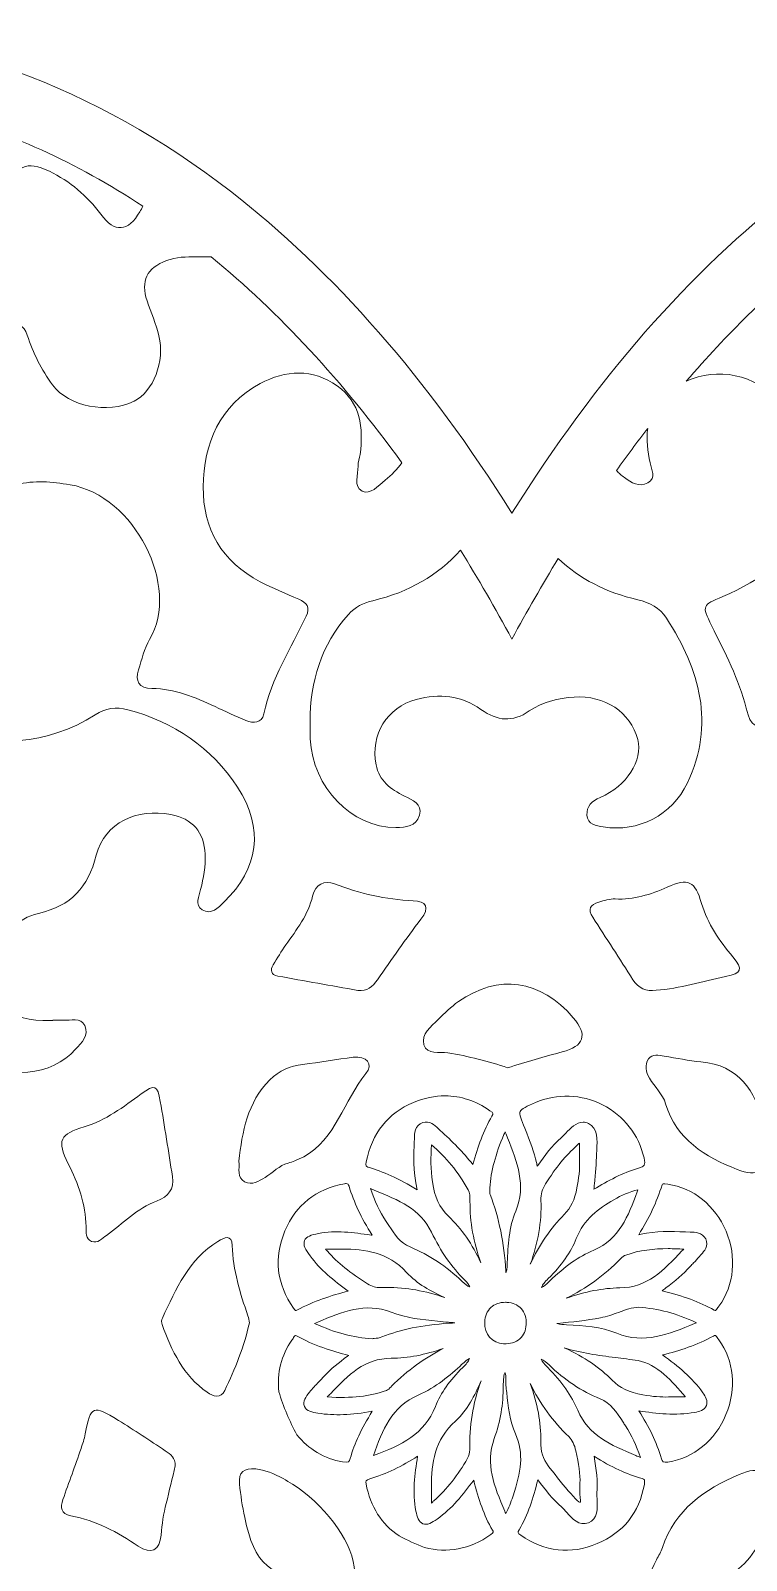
# Model space of a CAD drawing. Extents: x 16 to 8959, y -909 to -91.
# Drawn here: x 3779.8 to 4006.2, y -576.1 to -91.8 of the extents above; entities that cross this region are included whole.
import ezdxf

# ---------------------------------------------------------------- set-up
doc = ezdxf.new("R2010")
doc.units = 0
doc.header["$MEASUREMENT"] = 0
doc.layers.add('Layer 1', color=7, linetype='Continuous')

msp = doc.modelspace()

# ---------------------------------------------------------------- linework, layer by layer
at = {"layer": 'Layer 1', "lineweight": 0}
for points, knots in [([(4355.48, -226.33), (4337.85, -186.9), (4310.75, -153.49), (4277.11, -129.71), (4242.04, -104.91), (4201.53, -91.8), (4159.95, -91.8), (4112.05, -91.8), (4064.03, -109.39), (4021.06, -142.66), (3988.36, -167.98), (3958.49, -202.19), (3932, -244.61), (3905.52, -202.2), (3875.66, -168), (3842.95, -142.67), (3799.98, -109.4), (3751.95, -91.81), (3704.04, -91.8), (3662.47, -91.8), (3621.96, -104.91), (3586.9, -129.69), (3553.25, -153.47), (3526.15, -186.88), (3508.52, -226.31), (3487.14, -274.13), (3480.87, -327.84), (3490.41, -381.63), (3500.97, -441.15), (3529.77, -497.53), (3576, -549.22), (3729.89, -721.22), (3906.96, -885.08), (3908.74, -886.72), (3908.74, -886.72), (3932.01, -908.2), (3932.01, -908.2), (3932.01, -908.2), (3955.28, -886.71), (3955.28, -886.71), (3957.05, -885.08), (4134.13, -721.22), (4288.01, -549.22), (4334.24, -497.54), (4363.03, -441.16), (4373.59, -381.65), (4383.12, -327.86), (4376.86, -274.15), (4355.48, -226.33)], [0, 0, 0, 0, 1, 1, 1, 2, 2, 2, 3, 3, 3, 4, 4, 4, 5, 5, 5, 6, 6, 6, 7, 7, 7, 8, 8, 8, 9, 9, 9, 10, 10, 10, 11, 11, 11, 12, 12, 12, 13, 13, 13, 14, 14, 14, 15, 15, 15, 16, 16, 16, 16]), ([(3731.8, -129.86), (3739.51, -128.28), (3745.82, -124.52), (3750.12, -117.81), (3772.4, -123.61), (3794.33, -133.56), (3815.26, -147.41), (3814.97, -148), (3814.67, -148.58), (3814.34, -149.16), (3810.59, -155.53), (3806.38, -155.92), (3801.99, -149.97), (3797.63, -144.08), (3792.24, -139.54), (3785.71, -136.34), (3778.49, -132.79), (3774.85, -134.68), (3773, -142.61), (3771.72, -148.08), (3771.99, -153.62), (3771.8, -159.15), (3771.44, -169.67), (3766.57, -172.85), (3757.25, -168.12), (3743.42, -161.09), (3734.21, -149.78), (3728.68, -135.37), (3727.43, -132.12), (3728.12, -130.62), (3731.8, -129.86)], [0, 0, 0, 0, 1, 1, 1, 2, 2, 2, 3, 3, 3, 4, 4, 4, 5, 5, 5, 6, 6, 6, 7, 7, 7, 8, 8, 8, 9, 9, 9, 10, 10, 10, 10]), ([(3897.21, -228.66), (3895.74, -230.63), (3893.97, -232.48), (3891.88, -234.15), (3889.69, -235.91), (3887.33, -238.96), (3884.6, -237.57), (3881.79, -236.13), (3883.41, -232.4), (3883.34, -229.67), (3883.31, -228.44), (3883.82, -227.22), (3883.99, -225.98), (3885.11, -217.57), (3884.17, -209.54), (3876.75, -204.28), (3869.03, -198.82), (3860.41, -199.17), (3852.35, -203.58), (3839.58, -210.56), (3834.49, -222.5), (3834.36, -236.23), (3834.24, -249.48), (3840.28, -259.99), (3852.42, -266.29), (3856.38, -268.34), (3860.5, -270.09), (3864.6, -271.86), (3867.15, -272.96), (3868.28, -274.32), (3866.92, -277.22), (3862.14, -287.37), (3855.87, -296.87), (3853.54, -308.12), (3852.91, -311.16), (3850.24, -311.14), (3847.89, -310.21), (3844.57, -308.9), (3841.35, -307.34), (3838.12, -305.81), (3831.78, -302.81), (3825.29, -300.25), (3818.17, -300.08), (3813.88, -299.98), (3812.83, -297.8), (3813.94, -294.14), (3814.93, -290.9), (3815.7, -287.45), (3817.4, -284.59), (3827.31, -267.87), (3812.63, -238.97), (3792.25, -235.59), (3786.52, -234.64), (3780.94, -234.09), (3775.27, -235.58), (3760.89, -239.37), (3754.2, -252.02), (3759.29, -265.98), (3761.52, -272.1), (3766.8, -274.77), (3772.35, -277.09), (3773.93, -277.75), (3776.29, -277.9), (3776.36, -280.09), (3776.44, -282.54), (3774.37, -283.86), (3772.35, -284.64), (3762.1, -288.58), (3753.31, -284.93), (3745.51, -278.6), (3732.61, -268.11), (3728.68, -252.12), (3732.98, -236.04), (3736.38, -223.31), (3741.49, -211.83), (3750.34, -202.06), (3756.67, -195.07), (3764.13, -189.67), (3772.68, -185.71), (3775.76, -184.28), (3777.58, -184.79), (3778.72, -188.27), (3780.57, -193.89), (3783.16, -199.21), (3786.73, -203.98), (3791.86, -210.85), (3804.06, -213.27), (3812.52, -209.13), (3818.54, -206.19), (3822.38, -196.44), (3820.37, -188.49), (3819.41, -184.69), (3817.88, -181.04), (3816.61, -177.32), (3814.51, -171.14), (3816.56, -166.94), (3822.72, -164.63), (3825.8, -163.48), (3829, -163.39), (3832.23, -163.43), (3833.79, -163.44), (3835.35, -163.44), (3836.91, -163.44), (3858.38, -181.06), (3878.52, -202.86), (3897.21, -228.66)], [0, 0, 0, 0, 1, 1, 1, 2, 2, 2, 3, 3, 3, 4, 4, 4, 5, 5, 5, 6, 6, 6, 7, 7, 7, 8, 8, 8, 9, 9, 9, 10, 10, 10, 11, 11, 11, 12, 12, 12, 13, 13, 13, 14, 14, 14, 15, 15, 15, 16, 16, 16, 17, 17, 17, 18, 18, 18, 19, 19, 19, 20, 20, 20, 21, 21, 21, 22, 22, 22, 23, 23, 23, 24, 24, 24, 25, 25, 25, 26, 26, 26, 27, 27, 27, 28, 28, 28, 29, 29, 29, 30, 30, 30, 31, 31, 31, 32, 32, 32, 33, 33, 33, 34, 34, 34, 35, 35, 35, 35]), ([(4027.12, -163.42), (4030.23, -163.34), (4033.34, -163.4), (4036.4, -164.32), (4043.64, -166.49), (4045.26, -169.29), (4043.37, -176.57), (4041.46, -183.92), (4037.87, -190.87), (4040.1, -199), (4042.17, -206.55), (4046.17, -210.04), (4053.81, -210.95), (4063.65, -212.14), (4070.33, -207.99), (4075.19, -199.96), (4077.69, -195.83), (4080.12, -191.66), (4082.49, -187.46), (4084.03, -184.75), (4085.86, -184.25), (4088.66, -185.77), (4117.21, -201.3), (4134.15, -232.51), (4124.77, -266.21), (4121.43, -278.26), (4103.5, -288.52), (4091.27, -285.62), (4089.58, -285.22), (4087.81, -284.5), (4086.46, -283.43), (4083.82, -281.32), (4083.33, -279.13), (4087.04, -277.38), (4089.3, -276.32), (4091.63, -275.26), (4093.57, -273.75), (4101.3, -267.75), (4103.74, -258.73), (4100.6, -248.71), (4098.15, -240.91), (4090.49, -235.43), (4080.96, -234.64), (4054.23, -232.45), (4034.38, -256.59), (4041.68, -282.41), (4045.83, -297.1), (4045.87, -297.22), (4031.51, -301.9), (4025.48, -303.87), (4020.19, -307.15), (4014.64, -310.02), (4008.83, -313.03), (4007.65, -312.43), (4006.13, -306.36), (4003.81, -297.08), (3999.32, -288.72), (3995.18, -280.2), (3992.02, -273.67), (3992.15, -273.77), (3998.67, -270.99), (4010.76, -265.83), (4021.19, -258.7), (4024.14, -244.84), (4026.87, -232), (4024.66, -219.93), (4016.3, -209.42), (4009.14, -200.41), (3996.78, -198.35), (3987.17, -202.8), (3999.91, -187.95), (4013.24, -174.81), (4027.12, -163.42)], [0, 0, 0, 0, 1, 1, 1, 2, 2, 2, 3, 3, 3, 4, 4, 4, 5, 5, 5, 6, 6, 6, 7, 7, 7, 8, 8, 8, 9, 9, 9, 10, 10, 10, 11, 11, 11, 12, 12, 12, 13, 13, 13, 14, 14, 14, 15, 15, 15, 16, 16, 16, 17, 17, 17, 18, 18, 18, 19, 19, 19, 20, 20, 20, 21, 21, 21, 22, 22, 22, 23, 23, 23, 24, 24, 24, 24]), ([(3975.69, -228.69), (3976.11, -230.75), (3977.8, -233.43), (3974.96, -234.99), (3972.22, -236.49), (3969.76, -234.95), (3967.58, -233.3), (3966.69, -232.62), (3965.85, -231.88), (3965.06, -231.08), (3968.33, -226.51), (3971.63, -222.06), (3974.98, -217.74), (3974.43, -221.3), (3974.93, -224.97), (3975.69, -228.69)], [0, 0, 0, 0, 1, 1, 1, 2, 2, 2, 3, 3, 3, 4, 4, 4, 5, 5, 5, 5]), ([(3932.01, -284.43), (3936.76, -275.62), (3941.65, -267.13), (3946.65, -258.96), (3953.33, -265.38), (3961.78, -269.66), (3971.8, -272.01), (3975.73, -272.94), (3978.72, -274.48), (3980.9, -277.86), (3991.46, -294.19), (3996.33, -311.29), (3987.5, -329.99), (3982.65, -340.25), (3971.98, -345.66), (3960.91, -343.94), (3958.61, -343.58), (3955.98, -343.14), (3955.75, -340.2), (3955.54, -337.38), (3957.37, -335.68), (3959.91, -334.6), (3968.35, -331), (3973.52, -322.93), (3971.78, -316.21), (3969.54, -307.59), (3961.34, -302.18), (3951.66, -302.83), (3946.57, -303.17), (3941.73, -304.31), (3937.5, -307.22), (3932.22, -310.85), (3927.39, -310.46), (3922.22, -306.72), (3916.07, -302.28), (3909, -301.61), (3901.76, -303.56), (3892.46, -306.06), (3887.21, -314.76), (3889.04, -324.22), (3890.03, -329.38), (3893.69, -331.97), (3897.99, -334.14), (3900.47, -335.4), (3903.77, -336.53), (3902.75, -340.24), (3901.76, -343.84), (3898.47, -344.05), (3895.31, -344.08), (3881.34, -344.18), (3869.02, -331.46), (3868.2, -316.02), (3868.11, -314.24), (3868.19, -312.45), (3868.19, -310.66), (3868.17, -297.89), (3871.69, -286.38), (3880.29, -276.66), (3882.39, -274.3), (3884.98, -273.02), (3888.06, -272.29), (3899.45, -269.58), (3908.66, -264.23), (3915.72, -256.3), (3921.3, -265.29), (3926.73, -274.66), (3932.01, -284.43)], [0, 0, 0, 0, 1, 1, 1, 2, 2, 2, 3, 3, 3, 4, 4, 4, 5, 5, 5, 6, 6, 6, 7, 7, 7, 8, 8, 8, 9, 9, 9, 10, 10, 10, 11, 11, 11, 12, 12, 12, 13, 13, 13, 14, 14, 14, 15, 15, 15, 16, 16, 16, 17, 17, 17, 18, 18, 18, 19, 19, 19, 20, 20, 20, 21, 21, 21, 22, 22, 22, 22]), ([(3743.26, -321.99), (3741.36, -311.75), (3741.36, -311.84), (3751.15, -314.19), (3768.19, -318.27), (3784.79, -318.34), (3800.22, -308.4), (3803.36, -306.37), (3806.88, -305.83), (3810.53, -306.82), (3825.1, -310.74), (3836.96, -318.69), (3845.21, -331.35), (3853.67, -344.35), (3851.95, -357.23), (3841, -367.64), (3839.05, -369.49), (3836.97, -371.94), (3834.09, -370.13), (3831.65, -368.6), (3833.04, -365.89), (3833.56, -363.71), (3834.45, -360.04), (3835.16, -356.38), (3834.99, -352.58), (3834.69, -345.58), (3830.99, -341.28), (3824.11, -339.99), (3813.38, -337.98), (3803.31, -342.44), (3800.56, -352.87), (3797.83, -363.25), (3792.71, -368.83), (3782.3, -371.28), (3775.53, -372.87), (3770.69, -378.08), (3768.65, -385.25), (3765.34, -396.91), (3771.5, -405.17), (3783.64, -405.23), (3784.71, -405.23), (3785.79, -405.23), (3786.86, -405.23), (3786.86, -405.19), (3786.86, -405.15), (3786.86, -405.11), (3787.93, -405.11), (3789.01, -405.04), (3790.08, -405.12), (3792.48, -405.3), (3795.61, -404.1), (3796.92, -406.81), (3798.41, -409.86), (3795.88, -412.22), (3794.02, -414.31), (3786.47, -422.82), (3772.41, -424.09), (3760.92, -417.34), (3747.46, -409.44), (3740.18, -397.02), (3735.79, -382.56), (3734.63, -378.74), (3735.5, -374.78), (3737.51, -371.69), (3747.68, -356), (3746.44, -339.15), (3743.26, -321.99)], [0, 0, 0, 0, 1, 1, 1, 2, 2, 2, 3, 3, 3, 4, 4, 4, 5, 5, 5, 6, 6, 6, 7, 7, 7, 8, 8, 8, 9, 9, 9, 10, 10, 10, 11, 11, 11, 12, 12, 12, 13, 13, 13, 14, 14, 14, 15, 15, 15, 16, 16, 16, 17, 17, 17, 18, 18, 18, 19, 19, 19, 20, 20, 20, 21, 21, 21, 22, 22, 22, 22]), ([(3903.22, -373.14), (3898.46, -379.38), (3894, -385.86), (3889.51, -392.31), (3887.95, -394.55), (3886.16, -396.02), (3883.25, -395.68), (3874.82, -394.17), (3866.39, -392.68), (3857.97, -391.15), (3855.7, -390.73), (3855.54, -389.26), (3856.52, -387.58), (3857.77, -385.42), (3859.11, -383.3), (3860.54, -381.26), (3863.93, -376.44), (3867.54, -371.73), (3868.97, -365.85), (3869.9, -362.02), (3872.72, -360.74), (3875.86, -361.94), (3883.93, -365.01), (3892.13, -366.91), (3900.78, -367.28), (3904.9, -367.46), (3906.1, -369.35), (3903.22, -373.14)], [0, 0, 0, 0, 1, 1, 1, 2, 2, 2, 3, 3, 3, 4, 4, 4, 5, 5, 5, 6, 6, 6, 7, 7, 7, 8, 8, 8, 9, 9, 9, 9]), ([(3999.6, -391.27), (3992.27, -392.75), (3985.11, -395.1), (3977.61, -395.63), (3974.47, -396.01), (3972.04, -395.08), (3970.29, -392.3), (3966.1, -385.66), (3961.81, -379.08), (3957.55, -372.49), (3955.93, -369.99), (3956.79, -368.45), (3959.45, -367.74), (3961.16, -367.27), (3962.95, -366.66), (3964.67, -366.74), (3970.55, -366.99), (3975.86, -365.37), (3981.16, -362.95), (3987.78, -359.93), (3989.95, -361.14), (3991.97, -368.13), (3993.85, -374.63), (3997.68, -379.94), (4001.89, -385.09), (4005.17, -389.11), (4004.71, -390.24), (3999.6, -391.27)], [0, 0, 0, 0, 1, 1, 1, 2, 2, 2, 3, 3, 3, 4, 4, 4, 5, 5, 5, 6, 6, 6, 7, 7, 7, 8, 8, 8, 9, 9, 9, 9]), ([(3947.89, -415.16), (3942.2, -416.61), (3936.59, -418.42), (3930.64, -420.16), (3924.6, -418.19), (3918.26, -416.49), (3911.73, -415.42), (3909.14, -414.99), (3905.18, -416.26), (3904.19, -412.87), (3903.17, -409.39), (3906.51, -407.18), (3908.7, -404.92), (3910.69, -402.88), (3912.75, -400.85), (3915.07, -399.23), (3927.76, -390.33), (3941.05, -392.25), (3951.41, -404.32), (3956.1, -409.78), (3954.84, -413.4), (3947.89, -415.16)], [0, 0, 0, 0, 1, 1, 1, 2, 2, 2, 3, 3, 3, 4, 4, 4, 5, 5, 5, 6, 6, 6, 7, 7, 7, 7]), ([(3865.93, -419.09), (3871.26, -418.55), (3876.53, -417.48), (3881.85, -416.84), (3886.04, -416.33), (3888.31, -418.95), (3885.79, -422.04), (3878.89, -430.47), (3876.36, -442.72), (3866.15, -448.36), (3865.18, -448.75), (3864.24, -449.19), (3863.32, -449.65), (3862.64, -449.91), (3861.93, -450.15), (3861.19, -450.36), (3858.56, -451.08), (3856.36, -453.36), (3853.95, -454.89), (3851.95, -456.15), (3849.8, -457.49), (3847.46, -456.27), (3844.86, -454.92), (3845.99, -452.17), (3845.62, -449.73), (3846.75, -440.47), (3848.27, -431.14), (3855.49, -423.96), (3858.38, -421.08), (3861.8, -419.51), (3865.93, -419.09)], [0, 0, 0, 0, 1, 1, 1, 2, 2, 2, 3, 3, 3, 4, 4, 4, 5, 5, 5, 6, 6, 6, 7, 7, 7, 8, 8, 8, 9, 9, 9, 10, 10, 10, 10]), ([(4011.66, -437.74), (4012.41, -440.48), (4012.65, -443.35), (4013, -445.45), (4012.86, -453.08), (4009.73, -454.94), (4003.22, -452.35), (3993, -448.29), (3984.16, -443), (3980.63, -431.54), (3979.73, -428.6), (3977.11, -426.22), (3975.48, -423.46), (3974.35, -421.55), (3973.9, -419.3), (3975.24, -417.36), (3976.44, -415.62), (3978.44, -416.23), (3980.19, -416.51), (3984.07, -417.11), (3987.92, -417.96), (3991.81, -418.3), (4003.83, -419.35), (4008.86, -427.44), (4011.66, -437.74)], [0, 0, 0, 0, 1, 1, 1, 2, 2, 2, 3, 3, 3, 4, 4, 4, 5, 5, 5, 6, 6, 6, 7, 7, 7, 8, 8, 8, 8]), ([(3819.64, -462.36), (3813.53, -464.68), (3809, -469.48), (3803.8, -473.24), (3802.39, -474.25), (3800.94, -475.89), (3799.06, -475.15), (3797.06, -474.36), (3797.36, -472.18), (3797.33, -470.44), (3797.22, -463.3), (3794.85, -456.86), (3791.67, -450.55), (3787.97, -443.19), (3789.01, -441.16), (3796.77, -438.86), (3803.59, -436.84), (3809.11, -432.55), (3814.76, -428.47), (3819.12, -425.33), (3819.9, -425.62), (3820.8, -430.86), (3822.16, -438.76), (3823.38, -446.69), (3824.66, -454.61), (3825.16, -458.67), (3823.43, -460.92), (3819.64, -462.36)], [0, 0, 0, 0, 1, 1, 1, 2, 2, 2, 3, 3, 3, 4, 4, 4, 5, 5, 5, 6, 6, 6, 7, 7, 7, 8, 8, 8, 9, 9, 9, 9]), ([(3925.69, -435.48), (3923.11, -440.08), (3921.13, -445.11), (3919.67, -450.79), (3916.6, -447.01), (3913.19, -443.45), (3909.29, -439.99), (3909.09, -439.82), (3908.89, -439.62), (3908.69, -439.42), (3907.61, -438.36), (3905.98, -436.75), (3903.8, -437.53), (3901.24, -438.43), (3901.2, -441.03), (3901.17, -442.59), (3901.16, -442.86), (3901.16, -443.14), (3901.14, -443.39), (3900.86, -447.63), (3900.79, -452.69), (3902.03, -458.84), (3896.35, -455.13), (3891.03, -453.1), (3886.45, -451.6), (3886.06, -451.47), (3885.66, -451.34), (3885.93, -450), (3887.73, -440.89), (3892.75, -434.56), (3900.86, -431.18), (3904.27, -429.77), (3907.62, -429.06), (3910.9, -429.06), (3915.79, -429.06), (3920.53, -430.63), (3925.07, -433.76), (3926.22, -434.55), (3926.11, -434.75), (3925.69, -435.48)], [0, 0, 0, 0, 1, 1, 1, 2, 2, 2, 3, 3, 3, 4, 4, 4, 5, 5, 5, 6, 6, 6, 7, 7, 7, 8, 8, 8, 9, 9, 9, 10, 10, 10, 11, 11, 11, 12, 12, 12, 13, 13, 13, 13]), ([(3960.7, -431.9), (3967.37, -435.3), (3972.15, -441.43), (3973.79, -448.73), (3974.31, -451.02), (3973.89, -451.48), (3972.04, -451.99), (3966.96, -453.41), (3962.37, -455.97), (3957.96, -458.65), (3958.01, -458.07), (3958.06, -457.51), (3958.11, -456.95), (3958.41, -453.62), (3958.69, -450.47), (3958.8, -447.32), (3958.81, -446.96), (3958.83, -446.57), (3958.85, -446.17), (3959.01, -443.23), (3959.23, -439.19), (3956.21, -437.8), (3955.62, -437.52), (3955.05, -437.41), (3954.51, -437.41), (3952.3, -437.41), (3950.47, -439.36), (3949.06, -440.86), (3948.54, -441.41), (3948.06, -441.93), (3947.6, -442.33), (3944.68, -444.88), (3942.39, -448.04), (3940.18, -451.1), (3940.11, -451.19), (3940.05, -451.28), (3939.98, -451.37), (3939.98, -451.33), (3939.97, -451.29), (3939.97, -451.25), (3939.92, -450.89), (3939.87, -450.53), (3939.79, -450.2), (3939.01, -446.94), (3937.84, -443.49), (3936.11, -439.34), (3935.02, -436.71), (3934.27, -434.8), (3934.6, -434), (3934.92, -433.2), (3936.8, -432.34), (3939.43, -431.21), (3946.29, -428.26), (3954.04, -428.51), (3960.7, -431.9)], [0, 0, 0, 0, 1, 1, 1, 2, 2, 2, 3, 3, 3, 4, 4, 4, 5, 5, 5, 6, 6, 6, 7, 7, 7, 8, 8, 8, 9, 9, 9, 10, 10, 10, 11, 11, 11, 12, 12, 12, 13, 13, 13, 14, 14, 14, 15, 15, 15, 16, 16, 16, 17, 17, 17, 18, 18, 18, 18]), ([(3933.22, -465.54), (3931.08, -470.73), (3930.72, -476.43), (3930.53, -481.82), (3930.52, -482.04), (3930.52, -482.26), (3930.51, -482.49), (3930.51, -483.14), (3930.5, -483.75), (3930.36, -484.23), (3930.31, -484.39), (3930.27, -484.56), (3930.22, -484.73), (3930.2, -484.82), (3930.17, -484.93), (3930.14, -485.04), (3930.12, -484.92), (3930.1, -484.78), (3930.09, -484.62), (3929.55, -475.56), (3927.92, -467.61), (3925.11, -460.31), (3924.99, -460.02), (3925.01, -459.51), (3925.03, -459.02), (3925.04, -458.74), (3925.05, -458.46), (3925.04, -458.19), (3925.37, -452.95), (3926.78, -447.56), (3929.49, -441.26), (3929.49, -441.26), (3929.61, -440.97), (3929.61, -440.97), (3929.68, -440.82), (3929.77, -440.59), (3929.85, -440.44), (3929.96, -440.63), (3930.1, -440.97), (3930.17, -441.15), (3930.17, -441.15), (3930.66, -442.4), (3930.66, -442.4), (3933.71, -450.1), (3936.59, -457.38), (3933.22, -465.54)], [0, 0, 0, 0, 1, 1, 1, 2, 2, 2, 3, 3, 3, 4, 4, 4, 5, 5, 5, 6, 6, 6, 7, 7, 7, 8, 8, 8, 9, 9, 9, 10, 10, 10, 11, 11, 11, 12, 12, 12, 13, 13, 13, 14, 14, 14, 15, 15, 15, 15]), ([(3906.54, -444.59), (3911.24, -448.53), (3914.9, -453.02), (3918.21, -458.83), (3918.77, -459.82), (3918.76, -460.97), (3918.75, -462.4), (3918.7, -468.98), (3919.86, -475.52), (3922.19, -481.89), (3919.55, -476.11), (3916.1, -471.16), (3911.9, -467.14), (3909.04, -464.4), (3907.54, -461.16), (3906.86, -456.32), (3906.31, -452.37), (3906.33, -448.4), (3906.54, -444.59)], [0, 0, 0, 0, 1, 1, 1, 2, 2, 2, 3, 3, 3, 4, 4, 4, 5, 5, 5, 6, 6, 6, 6]), ([(3941.19, -462.16), (3941.13, -460.24), (3941.59, -458.57), (3942.65, -456.9), (3945.92, -451.73), (3949.07, -447.88), (3952.55, -444.81), (3952.7, -444.68), (3952.84, -444.54), (3952.99, -444.39), (3953.11, -444.28), (3953.27, -444.13), (3953.41, -444), (3953.41, -444.14), (3953.4, -444.29), (3953.39, -444.42), (3953.37, -444.73), (3953.36, -445.04), (3953.38, -445.33), (3953.44, -446.21), (3953.42, -447.09), (3953.41, -448.03), (3953.4, -448.44), (3953.4, -448.85), (3953.4, -449.26), (3953.4, -449.29), (3953.4, -449.31), (3953.4, -449.34), (3953.56, -452.34), (3953.1, -455.37), (3952.57, -458.19), (3951.88, -461.97), (3950.68, -464.5), (3948.55, -466.63), (3944.25, -470.96), (3940.72, -476.13), (3937.81, -482.39), (3940.27, -475.8), (3941.41, -469.01), (3941.19, -462.16)], [0, 0, 0, 0, 1, 1, 1, 2, 2, 2, 3, 3, 3, 4, 4, 4, 5, 5, 5, 6, 6, 6, 7, 7, 7, 8, 8, 8, 9, 9, 9, 10, 10, 10, 11, 11, 11, 12, 12, 12, 13, 13, 13, 13]), ([(3887.81, -473.2), (3887.69, -473.18), (3887.58, -473.16), (3887.46, -473.15), (3881.74, -472.32), (3876.33, -471.54), (3870.82, -472.65), (3868.52, -473.12), (3866.96, -473.53), (3866.42, -474.91), (3865.86, -476.32), (3866.75, -477.72), (3868.17, -479.71), (3871.38, -484.2), (3875.66, -487.5), (3880.23, -490.89), (3874.85, -492.27), (3869.29, -494.04), (3864.03, -496.95), (3863.67, -497.15), (3863.57, -497.21), (3862.95, -496.31), (3857.55, -488.58), (3856.64, -480.32), (3860.23, -471.76), (3863.64, -463.63), (3869.98, -458.63), (3879.08, -456.91), (3879.28, -456.87), (3879.45, -456.85), (3879.6, -456.85), (3880.15, -456.85), (3880.34, -457.13), (3880.5, -457.67), (3882.03, -462.77), (3884.32, -467.66), (3887.81, -473.2)], [0, 0, 0, 0, 1, 1, 1, 2, 2, 2, 3, 3, 3, 4, 4, 4, 5, 5, 5, 6, 6, 6, 7, 7, 7, 8, 8, 8, 9, 9, 9, 10, 10, 10, 11, 11, 11, 12, 12, 12, 12]), ([(3906.56, -472.25), (3909.48, -478.29), (3912.94, -483.27), (3917.12, -487.45), (3917.87, -488.2), (3918.4, -488.84), (3918.7, -489.57), (3917.87, -489.27), (3917.12, -488.66), (3916.25, -487.82), (3911.39, -483.06), (3905.85, -479.39), (3899.79, -476.89), (3896.7, -475.61), (3894.94, -472.93), (3893.08, -470.08), (3892.81, -469.67), (3892.53, -469.25), (3892.26, -468.84), (3890.14, -465.69), (3888.56, -462.4), (3887.3, -458.45), (3887.69, -458.61), (3888.08, -458.77), (3888.47, -458.93), (3896.25, -462.09), (3902.96, -464.83), (3906.56, -472.25)], [0, 0, 0, 0, 1, 1, 1, 2, 2, 2, 3, 3, 3, 4, 4, 4, 5, 5, 5, 6, 6, 6, 7, 7, 7, 8, 8, 8, 9, 9, 9, 9]), ([(3971.63, -459.46), (3968.78, -467.13), (3966.09, -474.37), (3957.88, -477.91), (3953.12, -479.96), (3948.58, -483.15), (3943.99, -487.66), (3943.99, -487.66), (3943.71, -487.93), (3943.71, -487.93), (3942.84, -488.8), (3942.17, -489.43), (3941.4, -489.73), (3941.73, -488.79), (3942.45, -487.94), (3943.51, -486.9), (3947.75, -482.74), (3950.64, -478.6), (3952.34, -474.26), (3954.73, -468.13), (3959.47, -464.73), (3964.23, -461.97), (3966.68, -460.55), (3969.21, -459.49), (3971.88, -458.77), (3971.8, -459), (3971.72, -459.23), (3971.63, -459.46)], [0, 0, 0, 0, 1, 1, 1, 2, 2, 2, 3, 3, 3, 4, 4, 4, 5, 5, 5, 6, 6, 6, 7, 7, 7, 8, 8, 8, 9, 9, 9, 9]), ([(3997.5, -495.62), (3997.38, -495.78), (3997.27, -495.95), (3997.15, -496.12), (3996.94, -496.43), (3996.56, -497.01), (3996.38, -497.07), (3996.39, -497.07), (3996.26, -497.07), (3995.96, -496.9), (3991.36, -494.3), (3986.2, -492.39), (3979.48, -490.84), (3979.89, -490.51), (3980.3, -490.19), (3980.71, -489.88), (3983.53, -487.67), (3986.19, -485.58), (3988.45, -483.02), (3988.78, -482.65), (3989.14, -482.29), (3989.49, -481.93), (3990.08, -481.33), (3990.7, -480.7), (3991.25, -479.98), (3991.43, -479.74), (3991.66, -479.5), (3991.89, -479.26), (3992.82, -478.27), (3994.37, -476.61), (3993.29, -474.38), (3992.28, -472.3), (3989.93, -472.24), (3988.37, -472.19), (3988.37, -472.19), (3986.86, -472.15), (3986.86, -472.15), (3982.28, -471.99), (3977.54, -471.82), (3972.85, -472.87), (3972.61, -472.92), (3972.37, -472.97), (3972.12, -473.02), (3975.37, -467.89), (3977.76, -462.79), (3979.53, -457.2), (3979.63, -456.9), (3979.67, -456.77), (3981.32, -457.02), (3989.43, -458.22), (3996.31, -463.79), (3999.73, -471.92), (4003.17, -480.09), (4002.33, -488.95), (3997.5, -495.62)], [0, 0, 0, 0, 1, 1, 1, 2, 2, 2, 3, 3, 3, 4, 4, 4, 5, 5, 5, 6, 6, 6, 7, 7, 7, 8, 8, 8, 9, 9, 9, 10, 10, 10, 11, 11, 11, 12, 12, 12, 13, 13, 13, 14, 14, 14, 15, 15, 15, 16, 16, 16, 17, 17, 17, 18, 18, 18, 18]), ([(3839.03, -475.14), (3841.01, -473.91), (3843.42, -472.74), (3843.53, -476.43), (3843.77, -484.23), (3846.03, -491.49), (3848.52, -498.74), (3848.75, -499.41), (3848.8, -500.13), (3848.96, -500.97), (3847.32, -508.39), (3844.46, -515.5), (3841.16, -522.4), (3839.95, -524.94), (3837.48, -524.21), (3835.61, -522.9), (3828.06, -517.65), (3824.4, -509.75), (3821.37, -501.48), (3821.14, -500.87), (3821.19, -499.99), (3821.46, -499.4), (3825.76, -490.19), (3829.87, -480.82), (3839.03, -475.14)], [0, 0, 0, 0, 1, 1, 1, 2, 2, 2, 3, 3, 3, 4, 4, 4, 5, 5, 5, 6, 6, 6, 7, 7, 7, 8, 8, 8, 8]), ([(3898.7, -484.95), (3902.02, -488.6), (3906.35, -490.92), (3910.78, -492.93), (3904.79, -490.8), (3898.62, -489.73), (3892.35, -489.73), (3891.73, -489.73), (3891.11, -489.74), (3890.49, -489.76), (3889.06, -489.81), (3887.71, -489.43), (3886.37, -488.6), (3880.9, -485.21), (3876.87, -481.94), (3873.67, -478.28), (3873.55, -478.15), (3873.42, -478.01), (3873.29, -477.87), (3873.2, -477.79), (3873.1, -477.67), (3873, -477.57), (3873.1, -477.57), (3873.2, -477.57), (3873.29, -477.58), (3873.55, -477.59), (3873.8, -477.6), (3874.05, -477.59), (3875.03, -477.54), (3876.02, -477.55), (3877.06, -477.56), (3877.5, -477.56), (3877.94, -477.57), (3878.38, -477.57), (3885.5, -477.63), (3892.9, -478.57), (3898.7, -484.95)], [0, 0, 0, 0, 1, 1, 1, 2, 2, 2, 3, 3, 3, 4, 4, 4, 5, 5, 5, 6, 6, 6, 7, 7, 7, 8, 8, 8, 9, 9, 9, 10, 10, 10, 11, 11, 11, 12, 12, 12, 12]), ([(3981.44, -477.44), (3983.08, -477.44), (3984.72, -477.5), (3986.34, -477.61), (3986.16, -477.8), (3985.98, -477.99), (3985.8, -478.18), (3979.91, -484.39), (3974.82, -489.76), (3966.09, -489.87), (3960.73, -489.94), (3955.26, -491), (3949.14, -493.17), (3955.51, -490.04), (3961.28, -485.85), (3966.33, -480.67), (3966.92, -480.07), (3967.52, -479.64), (3968.03, -479.46), (3972.43, -477.92), (3976.96, -477.44), (3981.44, -477.44)], [0, 0, 0, 0, 1, 1, 1, 2, 2, 2, 3, 3, 3, 4, 4, 4, 5, 5, 5, 6, 6, 6, 7, 7, 7, 7]), ([(3893.85, -497.58), (3898.6, -499.44), (3903.63, -499.93), (3908.49, -500.41), (3909.65, -500.52), (3910.8, -500.63), (3911.95, -500.76), (3912.26, -500.8), (3912.6, -500.81), (3912.96, -500.82), (3913.23, -500.84), (3913.65, -500.85), (3913.98, -500.89), (3913.52, -500.99), (3912.83, -501.03), (3912.48, -501.05), (3912.48, -501.05), (3912.11, -501.07), (3912.11, -501.07), (3903.41, -501.63), (3896.88, -502.97), (3890.91, -505.41), (3890.14, -505.73), (3889.19, -505.82), (3888.49, -505.89), (3888.25, -505.91), (3888.04, -505.93), (3887.86, -505.96), (3881.82, -505.61), (3876.32, -504.16), (3869.58, -501.12), (3869.58, -501.12), (3870.63, -500.68), (3870.63, -500.68), (3878.33, -497.43), (3885.59, -494.35), (3893.85, -497.58)], [0, 0, 0, 0, 1, 1, 1, 2, 2, 2, 3, 3, 3, 4, 4, 4, 5, 5, 5, 6, 6, 6, 7, 7, 7, 8, 8, 8, 9, 9, 9, 10, 10, 10, 11, 11, 11, 12, 12, 12, 12]), ([(3936.52, -501.49), (3936.43, -503.33), (3935.73, -504.88), (3934.52, -505.96), (3933.22, -507.12), (3931.45, -507.65), (3929.39, -507.53), (3925.68, -507.31), (3923.28, -504.55), (3923.42, -500.67), (3923.48, -498.78), (3924.15, -497.19), (3925.36, -496.08), (3926.53, -495), (3928.12, -494.43), (3929.98, -494.43), (3930.11, -494.43), (3930.25, -494.44), (3930.39, -494.44), (3932.25, -494.52), (3933.82, -495.2), (3934.92, -496.41), (3936.07, -497.68), (3936.63, -499.44), (3936.52, -501.49)], [0, 0, 0, 0, 1, 1, 1, 2, 2, 2, 3, 3, 3, 4, 4, 4, 5, 5, 5, 6, 6, 6, 7, 7, 7, 8, 8, 8, 8]), ([(3965.15, -504.22), (3960.13, -502.18), (3954.78, -501.78), (3949.3, -501.52), (3948.29, -501.47), (3947.31, -501.41), (3946.41, -501.18), (3946.41, -501.18), (3946.21, -501.13), (3946.21, -501.13), (3946.26, -501.13), (3946.31, -501.12), (3946.37, -501.12), (3946.37, -501.12), (3946.57, -501.1), (3946.57, -501.1), (3950.98, -500.65), (3955.54, -500.2), (3960.01, -499.34), (3962.02, -498.95), (3963.89, -498.27), (3965.69, -497.61), (3967.95, -496.78), (3970.08, -496), (3972.03, -496), (3978.37, -496.44), (3984.07, -497.95), (3989.98, -500.72), (3990.14, -500.79), (3990.28, -500.86), (3990.39, -500.92), (3990.39, -500.92), (3989.78, -501.17), (3989.78, -501.17), (3981.58, -504.55), (3973.82, -507.75), (3965.15, -504.22)], [0, 0, 0, 0, 1, 1, 1, 2, 2, 2, 3, 3, 3, 4, 4, 4, 5, 5, 5, 6, 6, 6, 7, 7, 7, 8, 8, 8, 9, 9, 9, 10, 10, 10, 11, 11, 11, 12, 12, 12, 12]), ([(3880.38, -511.22), (3880.24, -511.32), (3880.11, -511.42), (3879.98, -511.52), (3877.31, -513.53), (3874.79, -515.43), (3872.65, -517.8), (3872.09, -518.42), (3871.51, -519.03), (3870.93, -519.63), (3869.93, -520.66), (3868.9, -521.74), (3867.97, -522.92), (3866.89, -524.29), (3865.79, -525.88), (3866.39, -527.38), (3867, -528.9), (3868.91, -529.3), (3870.65, -529.55), (3875.92, -530.33), (3881.32, -530.15), (3887.83, -528.94), (3884.38, -534.43), (3882.24, -539.04), (3880.85, -543.89), (3880.58, -544.84), (3880.37, -545.27), (3878.47, -544.95), (3872.74, -543.98), (3867.66, -540.91), (3863.99, -536.4), (3861.67, -532.07), (3859.75, -527.5), (3858.28, -522.73), (3857.65, -516.94), (3859.05, -511.16), (3862.41, -506.43), (3862.54, -506.25), (3862.66, -506.06), (3862.78, -505.86), (3862.99, -505.55), (3863.36, -504.97), (3863.52, -504.9), (3863.52, -504.9), (3863.52, -504.9), (3863.52, -504.9), (3863.53, -504.9), (3863.65, -504.9), (3863.91, -505.05), (3869.32, -508.09), (3875.12, -509.91), (3880.38, -511.22)], [0, 0, 0, 0, 1, 1, 1, 2, 2, 2, 3, 3, 3, 4, 4, 4, 5, 5, 5, 6, 6, 6, 7, 7, 7, 8, 8, 8, 9, 9, 9, 10, 10, 10, 11, 11, 11, 12, 12, 12, 13, 13, 13, 14, 14, 14, 15, 15, 15, 16, 16, 16, 17, 17, 17, 17]), ([(3972.16, -528.8), (3972.16, -528.8), (3972.17, -528.8), (3972.18, -528.8), (3977.74, -529.65), (3983.7, -530.38), (3989.86, -529.28), (3991.25, -529.03), (3992.92, -528.57), (3993.5, -527.14), (3994.08, -525.73), (3993.26, -524.28), (3992.39, -523.05), (3989.01, -518.28), (3984.64, -514.68), (3979.68, -511.09), (3985.05, -509.72), (3990.59, -507.95), (3995.78, -505.1), (3996.34, -504.79), (3996.35, -504.78), (3997.15, -505.9), (3997.15, -505.9), (3997.41, -506.26), (3997.41, -506.26), (4002.28, -512.88), (4003.14, -521.75), (3999.71, -530), (3996.29, -538.21), (3989.43, -543.81), (3981.36, -545), (3979.83, -545.23), (3979.6, -544.91), (3979.31, -543.95), (3977.72, -538.73), (3975.38, -533.77), (3972.16, -528.8)], [0, 0, 0, 0, 1, 1, 1, 2, 2, 2, 3, 3, 3, 4, 4, 4, 5, 5, 5, 6, 6, 6, 7, 7, 7, 8, 8, 8, 9, 9, 9, 10, 10, 10, 11, 11, 11, 12, 12, 12, 12]), ([(3873.58, -524.4), (3873.92, -524.05), (3874.25, -523.71), (3874.58, -523.37), (3880.37, -517.37), (3885.37, -512.2), (3893.86, -512.13), (3899.17, -512.08), (3904.58, -511.07), (3910.31, -509.04), (3904.45, -511.97), (3899.06, -515.92), (3893.93, -521.02), (3893.93, -521.02), (3893.8, -521.16), (3893.8, -521.16), (3893.3, -521.65), (3892.75, -522.21), (3892.29, -522.37), (3887.04, -524.23), (3881.46, -524.85), (3873.58, -524.4)], [0, 0, 0, 0, 1, 1, 1, 2, 2, 2, 3, 3, 3, 4, 4, 4, 5, 5, 5, 6, 6, 6, 7, 7, 7, 7]), ([(3902.37, -523.8), (3907.9, -521.43), (3912.47, -517.54), (3916.21, -514.06), (3916.21, -514.06), (3916.4, -513.88), (3916.4, -513.88), (3917.23, -513.11), (3917.86, -512.54), (3918.56, -512.26), (3918.23, -513.19), (3917.51, -514.03), (3916.44, -515.09), (3912.35, -519.11), (3909.54, -523.13), (3907.83, -527.38), (3904.31, -536.12), (3897.22, -539.74), (3888.21, -542.91), (3891.07, -534.89), (3893.94, -527.41), (3902.37, -523.8)], [0, 0, 0, 0, 1, 1, 1, 2, 2, 2, 3, 3, 3, 4, 4, 4, 5, 5, 5, 6, 6, 6, 7, 7, 7, 7]), ([(3959.9, -524.97), (3963.28, -526.36), (3965.16, -529.27), (3967.15, -532.35), (3967.42, -532.76), (3967.69, -533.17), (3967.95, -533.58), (3969.94, -536.58), (3971.4, -539.67), (3972.64, -543.55), (3972.16, -543.35), (3971.68, -543.14), (3971.2, -542.94), (3963.19, -539.58), (3956.27, -536.68), (3952.84, -528.59), (3950.9, -524.03), (3947.79, -519.59), (3943.32, -515.03), (3943.32, -515.03), (3943.14, -514.85), (3943.14, -514.85), (3942.27, -513.96), (3941.61, -513.26), (3941.27, -512.44), (3942.14, -512.77), (3942.92, -513.4), (3943.78, -514.25), (3948.62, -518.97), (3954.04, -522.58), (3959.9, -524.97)], [0, 0, 0, 0, 1, 1, 1, 2, 2, 2, 3, 3, 3, 4, 4, 4, 5, 5, 5, 6, 6, 6, 7, 7, 7, 8, 8, 8, 9, 9, 9, 10, 10, 10, 10]), ([(3986.77, -524.29), (3986.8, -524.32), (3986.82, -524.34), (3986.84, -524.37), (3986.81, -524.37), (3986.78, -524.37), (3986.74, -524.37), (3985.56, -524.41), (3984.35, -524.4), (3983.18, -524.39), (3982.62, -524.39), (3982.04, -524.37), (3981.51, -524.39), (3979.15, -524.48), (3976.59, -524.27), (3973.44, -523.73), (3969.03, -522.97), (3966.11, -521.58), (3963.68, -519.07), (3959.88, -515.16), (3955.04, -511.87), (3948.57, -508.84), (3953.89, -510.52), (3959.37, -511.22), (3964.72, -511.9), (3967.07, -512.2), (3969.51, -512.51), (3971.89, -512.9), (3977.9, -513.89), (3982.82, -519.65), (3986.77, -524.29)], [0, 0, 0, 0, 1, 1, 1, 2, 2, 2, 3, 3, 3, 4, 4, 4, 5, 5, 5, 6, 6, 6, 7, 7, 7, 8, 8, 8, 9, 9, 9, 10, 10, 10, 10]), ([(3930.11, -520.73), (3930.2, -521.48), (3930.28, -522.24), (3930.36, -523), (3930.81, -527.38), (3931.28, -531.92), (3933.12, -536.09), (3935.89, -542.37), (3934.88, -548.26), (3932.36, -555.73), (3932.36, -555.73), (3932.28, -555.98), (3932.28, -555.98), (3931.67, -557.78), (3931.09, -559.5), (3930.06, -561.33), (3929.95, -561.06), (3929.83, -560.8), (3929.72, -560.53), (3926.38, -552.58), (3923.49, -545.71), (3926.41, -537.58), (3928.35, -532.19), (3929.31, -526.59), (3929.27, -520.91), (3929.24, -518.07), (3929.5, -517.09), (3929.73, -516.78), (3929.82, -516.79), (3929.86, -516.8), (3929.86, -516.79), (3930.09, -517.07), (3930.07, -518.31), (3930.07, -518.98), (3930.06, -519.56), (3930.05, -520.17), (3930.11, -520.73)], [0, 0, 0, 0, 1, 1, 1, 2, 2, 2, 3, 3, 3, 4, 4, 4, 5, 5, 5, 6, 6, 6, 7, 7, 7, 8, 8, 8, 9, 9, 9, 10, 10, 10, 11, 11, 11, 12, 12, 12, 12]), ([(3918.68, -541.14), (3918.7, -541.96), (3918.43, -542.98), (3917.97, -543.81), (3915.02, -549.07), (3911.45, -553.59), (3907.35, -557.23), (3907.22, -557.35), (3907.08, -557.47), (3906.95, -557.6), (3906.84, -557.71), (3906.69, -557.85), (3906.56, -557.97), (3906.56, -557.88), (3906.56, -557.8), (3906.57, -557.73), (3906.57, -557.49), (3906.58, -557.25), (3906.57, -557.03), (3906.52, -556.04), (3906.53, -555.06), (3906.54, -554.01), (3906.55, -553.57), (3906.55, -553.13), (3906.55, -552.69), (3906.57, -545.49), (3907.5, -538.01), (3914.15, -532.01), (3917.98, -528.57), (3920.19, -523.9), (3922.25, -519.33), (3919.64, -526.43), (3918.44, -533.76), (3918.68, -541.14)], [0, 0, 0, 0, 1, 1, 1, 2, 2, 2, 3, 3, 3, 4, 4, 4, 5, 5, 5, 6, 6, 6, 7, 7, 7, 8, 8, 8, 9, 9, 9, 10, 10, 10, 11, 11, 11, 11]), ([(3949.97, -536.94), (3951.22, -538.14), (3951.76, -539.56), (3952.23, -541.48), (3953.21, -545.48), (3953.66, -549.03), (3953.52, -551.74), (3953.52, -551.77), (3953.52, -551.79), (3953.52, -551.82), (3953.52, -552.31), (3953.52, -552.67), (3953.53, -552.96), (3953.53, -553.31), (3953.54, -553.51), (3953.52, -553.71), (3953.44, -554.45), (3953.51, -555.23), (3953.58, -555.99), (3953.63, -556.55), (3953.72, -557.44), (3953.62, -557.8), (3953.08, -557.87), (3952.15, -556.72), (3951.5, -555.96), (3951.24, -555.64), (3950.98, -555.33), (3950.73, -555.07), (3948.36, -552.51), (3946.17, -549.66), (3944.05, -546.9), (3944.05, -546.9), (3943.48, -546.16), (3943.48, -546.16), (3941.83, -544.01), (3941.08, -541.56), (3941.13, -538.46), (3941.22, -532.47), (3940.12, -526.44), (3937.77, -520.11), (3940.87, -526.48), (3944.96, -532.13), (3949.97, -536.94)], [0, 0, 0, 0, 1, 1, 1, 2, 2, 2, 3, 3, 3, 4, 4, 4, 5, 5, 5, 6, 6, 6, 7, 7, 7, 8, 8, 8, 9, 9, 9, 10, 10, 10, 11, 11, 11, 12, 12, 12, 13, 13, 13, 14, 14, 14, 14]), ([(3790, -556.87), (3791.9, -551.49), (3793.85, -546.13), (3795.73, -540.74), (3796.26, -539.23), (3796.75, -537.69), (3797.06, -536.12), (3798.88, -527.07), (3799.43, -526.8), (3807.58, -531.83), (3812.58, -534.92), (3817.46, -538.2), (3822.39, -541.41), (3824.08, -542.51), (3825.59, -543.77), (3825.54, -546.16), (3824.58, -550.14), (3823.65, -554.13), (3822.66, -558.1), (3821.84, -561.39), (3821.3, -564.7), (3821.03, -568.1), (3820.64, -573.01), (3817.89, -574.4), (3813.81, -571.65), (3807.24, -567.22), (3800.42, -563.47), (3792.54, -562.02), (3789.31, -561.42), (3789.08, -559.44), (3790, -556.87)], [0, 0, 0, 0, 1, 1, 1, 2, 2, 2, 3, 3, 3, 4, 4, 4, 5, 5, 5, 6, 6, 6, 7, 7, 7, 8, 8, 8, 9, 9, 9, 10, 10, 10, 10]), ([(3847.5, -562.53), (3846.74, -559.05), (3846.21, -555.51), (3845.84, -551.97), (3845.46, -548.3), (3847.27, -546.71), (3850.99, -547.2), (3853.78, -547.56), (3856.75, -548.64), (3859.71, -550.23), (3860.64, -550.85), (3861.62, -551.42), (3862.62, -551.96), (3872.24, -558.2), (3881.07, -569.25), (3882.12, -578.16), (3882.42, -580.73), (3881.47, -582.42), (3879.04, -582.97), (3877.15, -583.39), (3875.15, -583.38), (3874.01, -583.48), (3854.53, -581.8), (3850.71, -577.27), (3847.5, -562.53)], [0, 0, 0, 0, 1, 1, 1, 2, 2, 2, 3, 3, 3, 4, 4, 4, 5, 5, 5, 6, 6, 6, 7, 7, 7, 8, 8, 8, 8]), ([(3896.34, -568.39), (3890.78, -564.7), (3887.27, -559.17), (3885.88, -551.88), (3885.73, -551.1), (3885.79, -550.69), (3887.04, -550.31), (3892.26, -548.72), (3897.35, -546.32), (3902.17, -543.17), (3902.16, -543.19), (3902.16, -543.2), (3902.16, -543.21), (3901.32, -548.82), (3900.44, -554.62), (3901.64, -560.52), (3902, -562.32), (3902.44, -563.99), (3903.84, -564.54), (3905.26, -565.1), (3906.72, -564.2), (3908.34, -563.05), (3913.01, -559.74), (3916.56, -555.38), (3919.91, -550.7), (3921.45, -556.9), (3923.13, -561.9), (3925.88, -566.56), (3926.19, -567.09), (3926.32, -567.3), (3925.33, -567.99), (3918.59, -572.64), (3911.55, -573.98), (3904.37, -572.02), (3901.61, -570.96), (3898.93, -569.75), (3896.34, -568.39)], [0, 0, 0, 0, 1, 1, 1, 2, 2, 2, 3, 3, 3, 4, 4, 4, 5, 5, 5, 6, 6, 6, 7, 7, 7, 8, 8, 8, 9, 9, 9, 10, 10, 10, 11, 11, 11, 12, 12, 12, 12]), ([(3940.18, -550.6), (3942.64, -553.91), (3944.94, -556.81), (3947.81, -559.32), (3948.31, -559.76), (3948.84, -560.35), (3949.39, -560.98), (3951.12, -562.92), (3953.28, -565.35), (3956.2, -564.21), (3959.25, -563.03), (3959.08, -559.62), (3958.95, -557.13), (3958.91, -556.32), (3958.87, -555.55), (3958.91, -554.9), (3959.2, -551.05), (3958.7, -547.3), (3957.98, -543.18), (3963.44, -546.6), (3968.24, -548.82), (3973.25, -550.25), (3973.82, -550.42), (3974.17, -550.52), (3973.89, -552.09), (3972.34, -561.01), (3967.33, -567.31), (3958.97, -570.82), (3950.55, -574.36), (3942.42, -573.47), (3934.81, -568.17), (3933.77, -567.45), (3933.83, -567.23), (3934.29, -566.45), (3937.07, -561.65), (3938.75, -556.56), (3940.18, -550.6)], [0, 0, 0, 0, 1, 1, 1, 2, 2, 2, 3, 3, 3, 4, 4, 4, 5, 5, 5, 6, 6, 6, 7, 7, 7, 8, 8, 8, 9, 9, 9, 10, 10, 10, 11, 11, 11, 12, 12, 12, 12]), ([(3983.5, -584.61), (3973.91, -584.9), (3973.61, -584.46), (3977.75, -575.96), (3978.37, -574.67), (3979.16, -573.45), (3979.6, -572.1), (3983.58, -560.08), (3992.86, -553.66), (4003.83, -548.97), (4010.7, -546.03), (4013.51, -547.91), (4013.24, -555.4), (4012.54, -575.01), (4003.37, -584.02), (3983.5, -584.61)], [0, 0, 0, 0, 1, 1, 1, 2, 2, 2, 3, 3, 3, 4, 4, 4, 5, 5, 5, 5])]:
    msp.add_open_spline(points, degree=3, knots=knots, dxfattribs=at)

doc.saveas('drawing.dxf')
